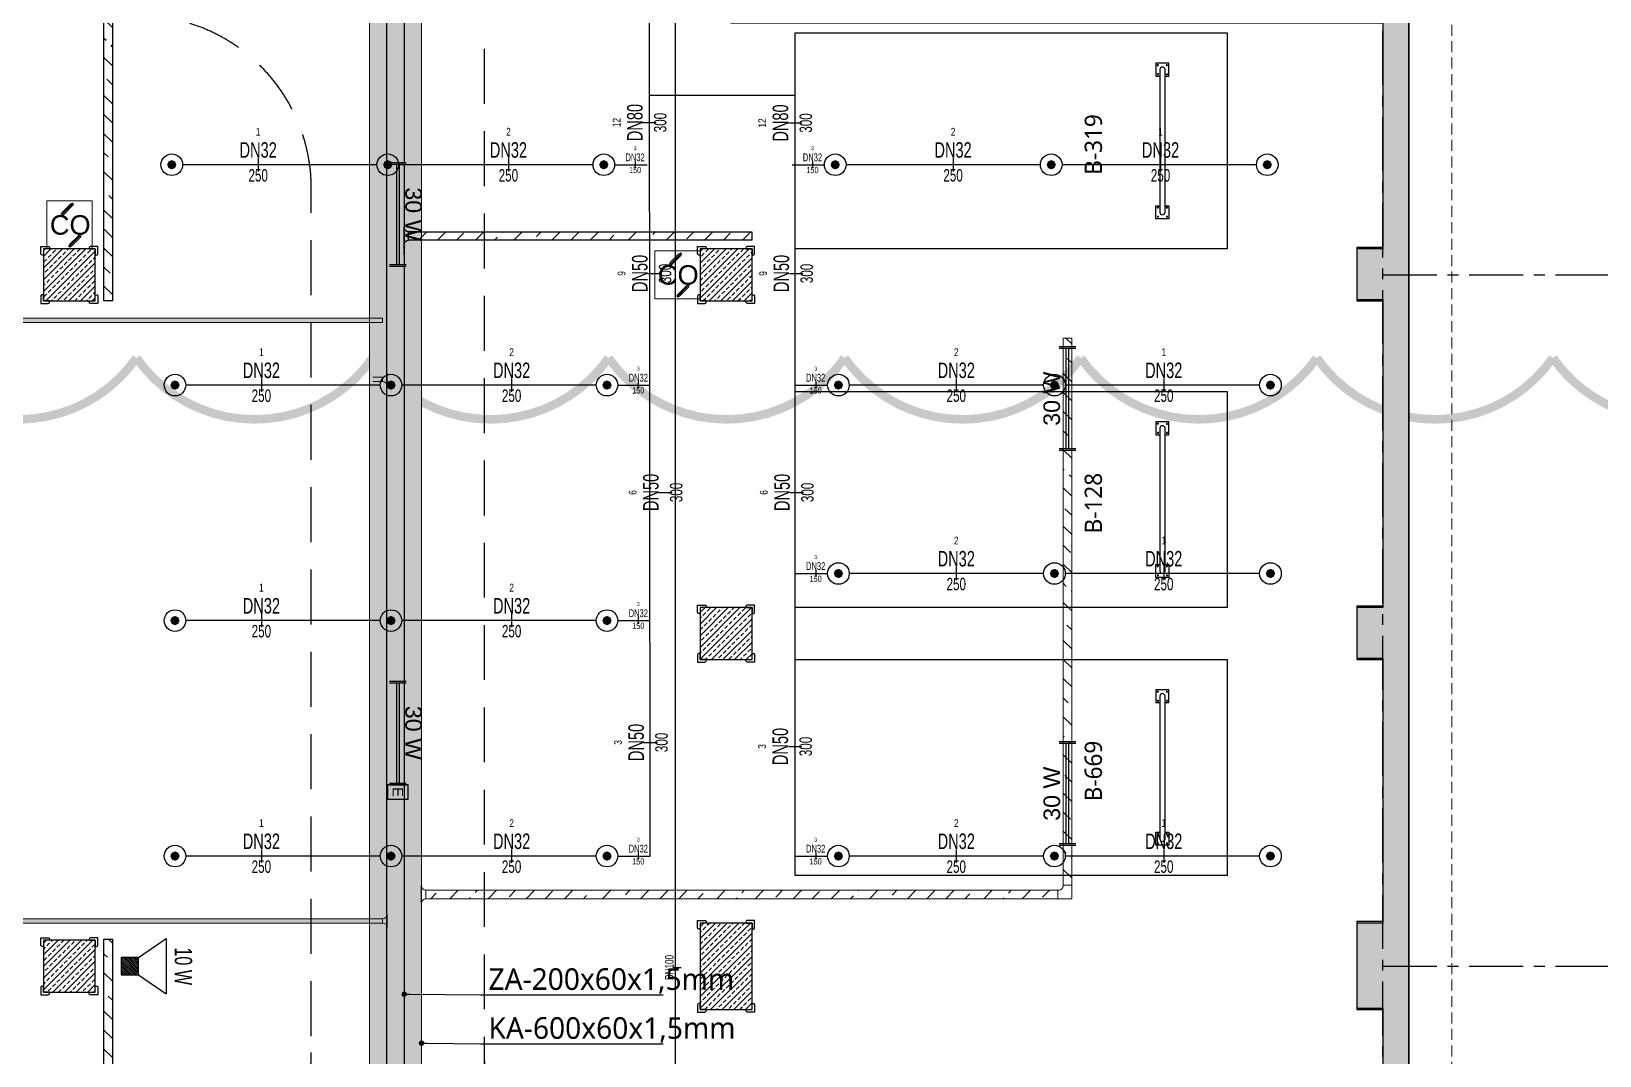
# Model space of a CAD drawing. Header units: millimetres. Extents: x -379292 to 1221486, y 92049 to 447512.
# Drawn here: x -119095 to -100945, y 223584 to 235437 of the extents above; entities that cross this region are included whole.
import ezdxf
from ezdxf import colors
from ezdxf.entities.mleader import LeaderData, LeaderLine
from ezdxf.enums import TextEntityAlignment as Align
from ezdxf.lldxf.tags import DXFTag
from ezdxf.math import Vec2, Vec3

# ---------------------------------------------------------------- set-up
doc = ezdxf.new("R2010")
doc.units = ezdxf.units.MM
doc.linetypes.add('CENTER', pattern=[2, 1.25, -0.25, 0.25, -0.25])
doc.linetypes.add('HIDDEN', pattern=[9.525, 6.35, -3.175])
for name, color, linetype in [('-M-YNGN-BORUID', 7, 'Continuous'), ('-M-YNGN-BORUUZUN', 7, 'Continuous'), ('-M-YNGN-BORUYUK', 7, 'Continuous'), ('-M-YNGN-SPR-YUK', 7, 'Continuous'), ('-M-YNGN-ZON2-CAP-', 7, 'Continuous'), ('-M-YNGN-ZON2-SPR-', 7, 'Continuous'), ('-M-YNGN-ZON4-CAP-', 7, 'Continuous'), ('05_AXIS', 211, 'CENTER'), ('05_HATCH CONCRETE', 141, 'Continuous'), ('05_HATCH SOLID-2', 253, 'Continuous'), ('05_SYMBOL', 2, 'Continuous'), ('08_LAMP', 4, 'Continuous'), ('08_LOUD SYSTEM', 4, 'Continuous'), ('202-A-Y-MahalAd', 141, 'Continuous'), ('AIRONN ZONLAMA', 4, 'Continuous'), ('E_CT_ZA', 6, 'Continuous'), ('EYazı', 7, 'Continuous')]:
    doc.layers.add(name, color=color, linetype=linetype)
doc.layers.add('-M-YNGN-SPR-CAPCIZGI', color=188, linetype='Continuous', plot=False)
for name, color, linetype, lineweight in [('-M-YNGN-ZON2', 4, 'SP', 30), ('-M-YNGN-ZON4', 3, 'SP', 30), ('06_FORMWORK HIDDEN', 252, 'HIDDEN2', 0), ('08_DEDECTOR', 3, 'Continuous', 9), ('E_CT_AYDINLATMA', 3, 'Continuous', 9), ('E_CT_KA', 4, 'Continuous', 9), ('E_CT_KIRMIZI', 1, 'Continuous', 9)]:
    doc.layers.add(name, color=color, linetype=linetype, lineweight=lineweight)
doc.styles.add('CIZGI', font='tahoma.ttf', dxfattribs={"width": 0.8, "oblique": 20})
doc.styles.add('HCAD', font='HCAD.SHX', dxfattribs={"width": 0.8, "height": 0.2})
doc.styles.add('PIPESIZE', font='hcad.shx', dxfattribs={"width": 0.8})
doc.styles.add('SPR-NOT', font='romans.shx')
doc.styles.get("Standard").update_dxf_attribs({"font": 'segoeuil.ttf'})
doc.styles.add('TR', font='tsimpali.shx', dxfattribs={"width": 0.7})
doc.styles.add('YAZI-2', font='arial.ttf', dxfattribs={"height": 2})
doc.styles.add('YAZI-3', font='arial.ttf', dxfattribs={"height": 3})
tags = doc.linetypes.add('HIDDEN2', pattern=[0.1875, 0.125, -0.0625]).pattern_tags.tags
tags[6:7] = [DXFTag(74, 4), DXFTag(75, 0), DXFTag(340, '0'), DXFTag(46, 0.0), DXFTag(50, 0.0), DXFTag(44, 0.0), DXFTag(45, 0.0)]
tags[4:5] = [DXFTag(74, 4), DXFTag(75, 0), DXFTag(340, '0'), DXFTag(46, 0.0), DXFTag(50, 0.0), DXFTag(44, 0.0), DXFTag(45, 0.0)]
doc.linetypes.add('SP', pattern='A,2,-0.1,["SP",CIZGI,S=0.14,R=0.2,X=0,Y=-0.07],-0.255', length=2.355)
pattern_1 = [(225, (905000, -3e-07), (67.351921, -67.351921), []), (225, (904932.65, -3e-07), (67.351921, -67.351921), [47.625, -23.8125])]

# ---------------------------------------------------------------- blocks, each defined once
blk = doc.blocks.new('202_Aks')
at = {"layer": '05_AXIS', "ltscale": 500}
for p, q in [((137900, -182300), (137900, 5000)), ((137900, -45500), (142900, -45500)), ((137900, -53500), (142900, -53500))]:
    blk.add_line(p, q, dxfattribs=at)
blk = doc.blocks.new('202_Vida')
at = {"color": 0, "linetype": 'ByBlock', "ltscale": 0.2}
for points in [[(1, 0), (-1, 0)], [(0, 1), (0, -1)]]:
    blk.add_lwpolyline(points, dxfattribs=at)
at = {"color": 0, "linetype": 'ByBlock'}
for radius in [0.42, 0.23, 0.155]:
    blk.add_circle((0, 0), radius, dxfattribs=at)
blk = doc.blocks.new('202_Stoper')
at = {"color": 0, "linetype": 'ByBlock'}
for points in [[(-750, -30), (-750, -75), (-900, -75), (-900, 75), (-750, 75), (-750, 30)], [(750, -30), (750, -75), (900, -75), (900, 75), (750, 75), (750, 30)]]:
    blk.add_lwpolyline(points, dxfattribs=at)
blk.add_lwpolyline([(825, -30, 1), (825, 30), (-825, 30, 1), (-825, -30)], format="xyb", close=True, dxfattribs=at)
at = {"color": 0, "linetype": 'ByBlock', "yscale": 10, "zscale": 10, "rotation": 180}
for p, xscale in [((-877, 53), -10), ((-772, 53), 10), ((772, 53), -10), ((877, 53), 10)]:
    blk.add_blockref('202_Vida', p, dxfattribs=dict(at, xscale=xscale))
at = {"color": 0, "linetype": 'ByBlock', "yscale": 10, "zscale": 10}
for p, xscale in [((-877, -52), 10), ((-772, -52), -10), ((772, -52), 10), ((877, -52), -10)]:
    blk.add_blockref('202_Vida', p, dxfattribs=dict(at, xscale=xscale))
blk = doc.blocks.new('202_Mahalblok')
at = {"color": 0, "linetype": 'ByBlock', "flags": 128}
blk.add_lwpolyline([(0, 0), (0, 5000), (2500, 5000), (2500, 0)], close=True, dxfattribs=at)
at = {"color": 252}
blk.add_blockref('202_Stoper', (1250, 750), dxfattribs=at)
at = {"color": 0, "linetype": 'ByBlock', "ltscale": 25}
blk.add_attdef('MAHALNO', text='', height=200, dxfattribs=at).set_placement((1209, 1390), align=Align.BOTTOM_CENTER)
blk = doc.blocks.new('bariyer')
at = {"color": 8, "ltscale": 25}
blk.add_lwpolyline([(0, -70), (15, -70, 0.414214), (30, -55), (30, 30), (-55, 30, 0.414214), (-70, 15), (-70, 0), (0, 0)], format="xyb", close=True, dxfattribs=at)
blk = doc.blocks.new('OtoParkBodrumKatMimari')
at = {"layer": '05_HATCH CONCRETE'}
h = blk.add_hatch(dxfattribs=at)
h.set_pattern_fill('ANSI33', color=8, scale=15, angle=180, style=0)
h.set_pattern_definition(pattern_1)
h.paths.add_polyline_path([(96200, 177300), (96200, 177000), (96800, 177000), (96800, 177300), (104600, 177300), (104600, 177000), (105200, 177000), (105200, 177300), (113000, 177300), (113000, 177000), (113600, 177000), (113600, 177300), (121400, 177300), (121400, 177000), (122000, 177000), (122000, 177300), (127400, 177300), (127400, 177000), (128000, 177000), (128000, 177300), (135000, 177300), (135000, 177000), (135300, 177000), (135300, 172100), (135000, 172100), (135000, 171500), (135300, 171500), (135300, 164100), (135000, 164100), (135000, 163500), (135300, 163500), (135300, 156100), (135000, 156100), (135000, 155500), (135300, 155500), (135300, 148100), (135000, 148100), (135000, 147500), (135300, 147500), (135300, 144600), (135000, 144600), (135000, 144000), (135600, 144000), (135600, 144300), (142600, 144300), (142600, 144000), (142900, 144000), (142900, 140100), (142600, 140100), (142600, 139500), (142900, 139500), (142900, 132100), (142600, 132100), (142600, 131500), (142900, 131500), (142900, 127950), (142600, 127950), (142600, 127350), (142900, 127350), (142900, 124300), (142600, 124300), (142600, 123300), (142900, 123300), (142900, 113800), (142600, 113800), (142600, 112800), (142700, 112800), (142700, 100050), (135550, 100050), (135550, 108100), (135050, 108100), (135050, 83500), (135550, 83500), (135550, 99800), (142700, 99800), (142700, 78800), (142600, 78800), (142600, 77800), (142900, 77800), (142900, 68100), (142600, 68100), (142600, 67500), (143200, 67500), (143200, 144600), (135600, 144600), (135600, 177600), (71000, 177600), (71000, 177000), (71600, 177000), (71600, 177300), (79400, 177300), (79400, 177000), (80000, 177000), (80000, 177300), (87800, 177300), (87800, 177000), (88400, 177000), (88400, 177300)])
h = blk.add_hatch(dxfattribs=at)
h.set_pattern_fill('ANSI33', color=8, scale=15, angle=180, style=0)
h.set_pattern_definition(pattern_1)
h.paths.add_polyline_path([(128000, 132100), (127400, 132100), (127400, 131500), (128000, 131500)])
h = blk.add_hatch(dxfattribs=at)
h.set_pattern_fill('ANSI33', color=8, scale=15, angle=180, style=0)
h.set_pattern_definition(pattern_1)
h.paths.add_polyline_path([(135600, 132100), (135000, 132100), (135000, 131500), (135600, 131500)])
h = blk.add_hatch(dxfattribs=at)
h.set_pattern_fill('ANSI33', color=8, scale=15, angle=180, style=0)
h.set_pattern_definition(pattern_1)
h.paths.add_polyline_path([(135600, 127950), (135000, 127950), (135000, 127350), (135600, 127350)])
h = blk.add_hatch(dxfattribs=at)
h.set_pattern_fill('ANSI33', color=8, scale=15, angle=180, style=0)
h.set_pattern_definition(pattern_1)
h.paths.add_polyline_path([(135600, 124300), (135000, 124300), (135000, 123300), (135600, 123300)])
h = blk.add_hatch(dxfattribs=at)
h.set_pattern_fill('ANSI33', color=8, scale=15, angle=180, style=0)
h.set_pattern_definition(pattern_1)
h.paths.add_polyline_path([(127400, 123500), (128000, 123500), (128000, 124100), (127400, 124100)])
at = {"color": 5}
for points in [[(142900, 139500), (142900, 132100), (142600, 132100), (142600, 131500), (142900, 131500), (142900, 127950), (142600, 127950), (142600, 127350), (142900, 127350), (142900, 124300), (142600, 124300), (142600, 123300), (142900, 123300), (142900, 113800)], [(143200, 67500), (143200, 144600), (135600, 144600), (135600, 177600), (71000, 177600)]]:
    blk.add_lwpolyline(points, dxfattribs=at)
for points in [[(128000, 132100), (127400, 132100), (127400, 131500), (128000, 131500)], [(135600, 132100), (135000, 132100), (135000, 131500), (135600, 131500)], [(135600, 127950), (135000, 127950), (135000, 127350), (135600, 127350)], [(135600, 124300), (135000, 124300), (135000, 123300), (135600, 123300)], [(127400, 123500), (128000, 123500), (128000, 124100), (127400, 124100)]]:
    blk.add_lwpolyline(points, close=True, dxfattribs=at)
at = {"layer": '05_HATCH SOLID-2', "color": 251, "ltscale": 25}
blk.add_lwpolyline([(150500, -8770), (150500, 187430), (4700, 187430), (4700, 177600), (135600, 177600), (135600, 144600), (143200, 144600), (143200, 59700), (90240, -300), (70300, -300), (63119, 5881)], dxfattribs=at)
at = {"layer": '05_SYMBOL', "color": 252, "linetype": 'HIDDEN', "ltscale": 100}
for points in [[(132500, 166800), (132500, 53048)], [(130500, 106800), (130500, 132800)]]:
    blk.add_lwpolyline(points, dxfattribs=at)
for points in [[(130500, 132800, 0.414214), (128500, 134800)], [(128500, 120800, 0.414214), (130500, 122800)], [(132500, 122800, 0.414214), (134500, 120800, -1)]]:
    blk.add_lwpolyline(points, format="xyb", dxfattribs=at)
at = {"layer": '06_FORMWORK HIDDEN', "linetype": 'HIDDEN', "ltscale": 20}
blk.add_line((143700, 59511), (143700, 145100), dxfattribs=at)
at = {"layer": '05_AXIS'}
blk.add_blockref('202_Aks', (5000, 177300), dxfattribs=at)
at = {"layer": '05_SYMBOL', "color": 8, "xscale": -1}
for p in [(127400, 132100), (135000, 132100), (135000, 127950), (135000, 124300), (127400, 124100)]:
    blk.add_blockref('bariyer', p, dxfattribs=at)
at = {"layer": '05_SYMBOL', "color": 8}
for p in [(128000, 132100), (135600, 132100), (135600, 127950), (135600, 124300), (128000, 124100)]:
    blk.add_blockref('bariyer', p, dxfattribs=at)
at = {"layer": '05_SYMBOL', "color": 8, "rotation": 180}
for p in [(127400, 131500), (135000, 131500), (135000, 127350), (127400, 123500), (135000, 123300)]:
    blk.add_blockref('bariyer', p, dxfattribs=at)
at = {"layer": '05_SYMBOL', "color": 8, "xscale": -1, "rotation": 180}
for p in [(128000, 131500), (135600, 131500), (135600, 127350), (128000, 123500), (135600, 123300)]:
    blk.add_blockref('bariyer', p, dxfattribs=at)
at = {"layer": '202-A-Y-MahalAd', "color": 8, "ltscale": 25, "rotation": 90}
for p, values in [((141100, 132100), {'MAHALNO': 'B-319'}), ((141100, 127950), {'MAHALNO': 'B-128'}), ((141100, 124850), {'MAHALNO': 'B-669'})]:
    blk.add_blockref('202_Mahalblok', p, dxfattribs=at).add_auto_attribs(values)
blk = doc.blocks.new('SP-C-UP-12')
at = {"ltscale": 10}
blk.add_line((0, 0), (0, 0), dxfattribs=at)
at = {"color": 1, "linetype": 'Continuous'}
blk.add_circle((0, 0), 12.5, dxfattribs=at)
at = {"ltscale": 10}
for points in [[(-5.4, 0), (-3.8, 3.8), (-3.8, -3.8), (0, 5.4)], [(-3.8, -3.8), (0, 5.4), (0, -5.4), (3.8, 3.8)], [(0, -5.4), (3.8, 3.8), (3.8, -3.8), (5.4, 0)]]:
    blk.add_solid(points, dxfattribs=at)
at = {"layer": '-M-YNGN-SPR-YUK', "style": 'SPR-NOT', "width": 0.5, "flags": 9}
for tag, p in [('YUK', (0, 17.8)), ('CAP', (0, 14.4)), ('TIP', (0.2, 10.8))]:
    blk.add_attdef(tag, text='', height=2.5, dxfattribs=at).set_placement(p, align=Align.MIDDLE_CENTER)
blk = doc.blocks.new('SPRKL100')
at = {"layer": '-M-YNGN-SPR-CAPCIZGI'}
blk.add_line((0, 0.43), (0, -0.43), dxfattribs=at)
at = {"layer": '-M-YNGN-BORUID', "color": 0, "style": 'HCAD', "width": 0.8, "flags": 1}
blk.add_attdef('DIC', text='', height=0.4, dxfattribs=at).set_placement((0, -1.69), align=Align.CENTER)
at = {"layer": '-M-YNGN-BORUUZUN', "color": 0, "style": 'HCAD', "width": 0.7}
blk.add_attdef('BOY', text='', height=0.8, dxfattribs=at).set_placement((0, -1.08), align=Align.CENTER)
at = {"layer": '-M-YNGN-BORUYUK', "color": 6, "style": 'PIPESIZE', "width": 0.8}
blk.add_attdef('YUK', text='', height=0.5, dxfattribs=at).set_placement((0, 1.87), align=Align.CENTER)
at = {"color": 0, "style": 'PIPESIZE', "width": 0.7}
blk.add_attdef('CAP', text='', height=1, dxfattribs=at).set_placement((0, 0.45), align=Align.CENTER)
blk = doc.blocks.new('A$C69E5DB5D')
at = {"layer": '-M-YNGN-ZON2', "ltscale": 500}
for p, q in [((-428.7, -1882.6), (-432.4, 3215.7)), ((-260.9, -1002.5), (-429.4, -1002.5)), ((-260.9, -1882.6), (-260.9, -1002.5)), ((-744.9, -1082.6), (-969.9, -1082.6)), ((-494.9, -1082.6), (-719.9, -1082.6)), ((-469.9, -1082.6), (-432.4, -1082.6)), ((-264.6, -1082.6), (-227.1, -1082.6)), ((22.9, -1082.6), (-202.1, -1082.6)), ((272.9, -1082.6), (47.9, -1082.6)), ((-741.2, -1337.6), (-966.2, -1337.6)), ((-491.2, -1337.6), (-716.2, -1337.6)), ((-466.2, -1337.6), (-428.7, -1337.6)), ((-260.9, -1337.6), (-223.4, -1337.6)), ((26.6, -1337.6), (-198.4, -1337.6)), ((276.6, -1337.6), (51.6, -1337.6)), ((-260.9, -1555.6), (-223.4, -1555.6)), ((26.6, -1555.6), (-198.4, -1555.6)), ((276.6, -1555.6), (51.6, -1555.6)), ((-741.2, -1610.1), (-966.2, -1610.1)), ((-491.2, -1610.1), (-716.2, -1610.1)), ((-466.2, -1610.1), (-428.7, -1610.1)), ((-741.2, -1882.6), (-966.2, -1882.6)), ((-491.2, -1882.6), (-716.2, -1882.6)), ((-466.2, -1882.6), (-428.7, -1882.6)), ((-260.9, -1882.6), (-223.4, -1882.6)), ((26.6, -1882.6), (-198.4, -1882.6)), ((276.6, -1882.6), (51.6, -1882.6))]:
    blk.add_line(p, q, dxfattribs=at)
at = {"layer": '-M-YNGN-ZON2-CAP-', "rotation": 90}
for p, xscale, yscale, zscale, values in [((-429.4, -1033.8), 18.00000000000004, 18.00000000000004, 18.00000000000004, {'YUK': '12', 'CAP': 'DN80', 'BOY': '300'}), ((-260.9, -1034.3), 18.00000000000004, 18.00000000000004, 18.00000000000004, {'YUK': '12', 'CAP': 'DN80', 'BOY': '300'}), ((-423.7, -1208.4), 18.00000000000005, 18.00000000000005, 18.00000000000005, {'YUK': '9', 'CAP': 'DN50', 'BOY': '300'}), ((-259.9, -1208.4), 18.00000000000005, 18.00000000000005, 18.00000000000005, {'YUK': '9', 'CAP': 'DN50', 'BOY': '300'}), ((-410.9, -1461.8), 18.00000000000005, 18.00000000000005, 18.00000000000005, {'YUK': '6', 'CAP': 'DN50', 'BOY': '300'}), ((-259.1, -1461.8), 18.00000000000005, 18.00000000000005, 18.00000000000005, {'YUK': '6', 'CAP': 'DN50', 'BOY': '300'}), ((-427.9, -1751.1), 18.00000000000005, 18.00000000000005, 18.00000000000005, {'YUK': '3', 'CAP': 'DN50', 'BOY': '300'}), ((-261.1, -1755.8), 18.00000000000005, 18.00000000000005, 18.00000000000005, {'YUK': '3', 'CAP': 'DN50', 'BOY': '300'})]:
    blk.add_blockref('SPRKL100', p, dxfattribs=dict(at, xscale=xscale, yscale=yscale, zscale=zscale)).add_auto_attribs(values)
at = {"layer": '-M-YNGN-ZON2-CAP-'}
for p, xscale, yscale, zscale, values in [((-882.4, -1082.6), 18, 18, 18, {'YUK': '1', 'CAP': 'DN32', 'BOY': '250'}), ((-592.8, -1082.6), 18, 18, 18, {'YUK': '2', 'CAP': 'DN32', 'BOY': '250'}), ((-78.2, -1082.6), 18, 18, 18, {'YUK': '2', 'CAP': 'DN32', 'BOY': '250'}), ((161.9, -1082.6), 18, 18, 18, {'YUK': '1', 'CAP': 'DN32', 'BOY': '250'}), ((-446.2, -1082.6), 9, 9, 9, {'YUK': '3', 'CAP': 'DN32', 'BOY': '150'}), ((-240.9, -1082.6), 9, 9, 9, {'YUK': '3', 'CAP': 'DN32', 'BOY': '150'}), ((-878.7, -1337.6), 18, 18, 18, {'YUK': '1', 'CAP': 'DN32', 'BOY': '250'}), ((-589.1, -1337.6), 18, 18, 18, {'YUK': '2', 'CAP': 'DN32', 'BOY': '250'}), ((-74.5, -1337.6), 18, 18, 18, {'YUK': '2', 'CAP': 'DN32', 'BOY': '250'}), ((165.6, -1337.6), 18, 18, 18, {'YUK': '1', 'CAP': 'DN32', 'BOY': '250'}), ((-442.5, -1337.6), 9, 9, 9, {'YUK': '3', 'CAP': 'DN32', 'BOY': '150'}), ((-237.2, -1337.6), 9, 9, 9, {'YUK': '3', 'CAP': 'DN32', 'BOY': '150'}), ((-74.5, -1555.6), 18, 18, 18, {'YUK': '2', 'CAP': 'DN32', 'BOY': '250'}), ((165.6, -1555.6), 18, 18, 18, {'YUK': '1', 'CAP': 'DN32', 'BOY': '250'}), ((-237.2, -1555.6), 9, 9, 9, {'YUK': '3', 'CAP': 'DN32', 'BOY': '150'}), ((-878.7, -1610.1), 18, 18, 18, {'YUK': '1', 'CAP': 'DN32', 'BOY': '250'}), ((-589.1, -1610.1), 18, 18, 18, {'YUK': '2', 'CAP': 'DN32', 'BOY': '250'}), ((-442.5, -1610.1), 9, 9, 9, {'YUK': '3', 'CAP': 'DN32', 'BOY': '150'}), ((-878.7, -1882.6), 18, 18, 18, {'YUK': '1', 'CAP': 'DN32', 'BOY': '250'}), ((-589.1, -1882.6), 18, 18, 18, {'YUK': '2', 'CAP': 'DN32', 'BOY': '250'}), ((-74.5, -1882.6), 18, 18, 18, {'YUK': '2', 'CAP': 'DN32', 'BOY': '250'}), ((165.6, -1882.6), 18, 18, 18, {'YUK': '1', 'CAP': 'DN32', 'BOY': '250'}), ((-442.5, -1882.6), 9, 9, 9, {'YUK': '3', 'CAP': 'DN32', 'BOY': '150'}), ((-237.2, -1882.6), 9, 9, 9, {'YUK': '3', 'CAP': 'DN32', 'BOY': '150'})]:
    blk.add_blockref('SPRKL100', p, dxfattribs=dict(at, xscale=xscale, yscale=yscale, zscale=zscale)).add_auto_attribs(values)
at = {"layer": '-M-YNGN-ZON2-SPR-'}
for p in [(-982.4, -1082.6), (-732.4, -1082.6), (-482.4, -1082.6), (-214.6, -1082.6), (35.4, -1082.6), (285.4, -1082.6), (-978.7, -1337.6), (-728.7, -1337.6), (-478.7, -1337.6), (-210.9, -1337.6), (39.1, -1337.6), (289.1, -1337.6), (-210.9, -1555.6), (39.1, -1555.6), (289.1, -1555.6), (-978.7, -1610.1), (-728.7, -1610.1), (-478.7, -1610.1), (-978.7, -1882.6), (-728.7, -1882.6), (-478.7, -1882.6), (-210.9, -1882.6), (39.1, -1882.6), (289.1, -1882.6)]:
    blk.add_blockref('SP-C-UP-12', p, dxfattribs=at)
blk = doc.blocks.new('A$C69E781E7')
at = {"layer": '-M-YNGN-ZON4', "ltscale": 500}
blk.add_line((-459.8, -215.1), (-459.8, -4466.9), dxfattribs=at)
at = {"layer": '-M-YNGN-ZON4-CAP-'}
ref = blk.add_blockref('SPRKL100', (-457.1, -2009.8), dxfattribs=dict(at, xscale=10.00000000000001, yscale=10.00000000000001, zscale=10.00000000000001, rotation=90))
ref.add_attrib('CAP', 'DN100', dxfattribs={"layer": '0', "color": 0, "height": 10, "rotation": 90, "style": 'PIPESIZE', "width": 0.7}).set_placement((-461.6, -2009.8), align=Align.CENTER)
blk = doc.blocks.new('*U666')
h = blk.add_hatch()
h.set_pattern_fill('ANSI33', color=0, scale=50, angle=1, style=0)
h.paths.add_polyline_path([(-3523, 100), (452, 100), (452, 0), (-3523, 0)])
at = {"color": 0}
blk.add_lwpolyline([(-3523, 100), (452, 100), (452, 0), (-3523, 0)], close=True, dxfattribs=at)
at = {"ltscale": 25, "flags": 1}
for tag, p in [('YUKSEKLIK', (-229, -149)), ('KALINLIK', (-229, -213))]:
    blk.add_attdef(tag, p, '', height=50, dxfattribs=at)
blk = doc.blocks.new('*U176')
at = {"color": 0}
for p, q in [((-164, 164), (-50, 164)), ((-50, 164), (-50, 167)), ((-50, 167), (150, 167)), ((0, 0), (0, 114)), ((100, 114), (0, 114)), ((100, 0), (100, 114)), ((150, 167), (150, 164)), ((264, 164), (150, 164))]:
    blk.add_line(p, q, dxfattribs=at)
for centre, start, end in [((-50, 114), 0, 90), ((150, 114), 90, 180)]:
    blk.add_arc(centre, 50, start, end, dxfattribs=at)
blk = doc.blocks.new('*U673')
h = blk.add_hatch()
h.set_pattern_fill('ANSI33', color=0, scale=50, angle=1, style=0)
h.paths.add_polyline_path([(-115494, 200), (1093, 200), (1093, 0), (-115494, 0)])
at = {"color": 0}
blk.add_lwpolyline([(-115494, 200), (1093, 200), (1093, 0), (-115494, 0)], close=True, dxfattribs=at)
at = {"ltscale": 25, "flags": 1}
for tag, p in [('YUKSEKLIK', (-229, -149)), ('KALINLIK', (-229, -213))]:
    blk.add_attdef(tag, p, '', height=50, dxfattribs=at)
blk = doc.blocks.new('*U699')
h = blk.add_hatch()
h.set_pattern_fill('ANSI33', color=0, scale=50, angle=1, style=0)
h.paths.add_polyline_path([(-7304, 100), (11, 100), (11, 0), (-7304, 0)])
at = {"color": 0}
blk.add_lwpolyline([(-7304, 100), (11, 100), (11, 0), (-7304, 0)], close=True, dxfattribs=at)
at = {"ltscale": 25, "flags": 1}
for tag, p in [('YUKSEKLIK', (-229, -149)), ('KALINLIK', (-229, -213))]:
    blk.add_attdef(tag, p, '', height=50, dxfattribs=at)
blk = doc.blocks.new('*U195')
at = {"color": 0}
for p, q in [((0, 0), (0, 264)), ((0, 264), (264, 264)), ((160, 264), (160, 164)), ((0, 104), (100, 104)), ((100, 0), (100, 114)), ((264, 164), (150, 164))]:
    blk.add_line(p, q, dxfattribs=at)
blk.add_arc((150, 114), 50, 90, 180, dxfattribs=at)
blk = doc.blocks.new('*U700')
h = blk.add_hatch()
h.set_pattern_fill('ANSI33', color=0, scale=50, angle=1, style=0)
h.paths.add_polyline_path([(-5245, 100), (1085, 100), (1085, 0), (-5245, 0)])
at = {"color": 0}
blk.add_lwpolyline([(-5245, 100), (1085, 100), (1085, 0), (-5245, 0)], close=True, dxfattribs=at)
at = {"ltscale": 25, "flags": 1}
for tag, p in [('YUKSEKLIK', (-229, -149)), ('KALINLIK', (-229, -213))]:
    blk.add_attdef(tag, p, '', height=50, dxfattribs=at)
blk = doc.blocks.new('*U720')
h = blk.add_hatch()
h.set_pattern_fill('ANSI33', color=0, scale=50, angle=1, style=0)
h.paths.add_polyline_path([(-71173, 600), (45489, 600), (45489, 0), (-71173, 0)])
at = {"color": 0}
blk.add_lwpolyline([(-71173, 600), (45489, 600), (45489, 0), (-71173, 0)], close=True, dxfattribs=at)
at = {"ltscale": 25, "flags": 1}
for tag, p in [('YUKSEKLIK', (-229, -149)), ('KALINLIK', (-229, -213))]:
    blk.add_attdef(tag, p, '', height=50, dxfattribs=at)
blk = doc.blocks.new('*U252')
at = {"color": 0}
for p, q in [((-164, 164), (-50, 164)), ((-50, 164), (-50, 167)), ((-50, 167), (150, 167)), ((0, 0), (0, 114)), ((100, 114), (0, 114)), ((100, 0), (100, 114)), ((150, 167), (150, 164)), ((264, 164), (150, 164))]:
    blk.add_line(p, q, dxfattribs=at)
for centre, start, end in [((-50, 114), 0, 90), ((150, 114), 90, 180)]:
    blk.add_arc(centre, 50, start, end, dxfattribs=at)
blk = doc.blocks.new('*U761')
h = blk.add_hatch()
h.set_pattern_fill('ANSI33', color=0, scale=50, angle=1, style=0)
h.paths.add_polyline_path([(-1851, 50), (56974, 50), (56974, 0), (-1851, 0)])
at = {"color": 0}
blk.add_lwpolyline([(-1851, 50), (56974, 50), (56974, 0), (-1851, 0)], close=True, dxfattribs=at)
at = {"ltscale": 25, "flags": 1}
for tag, p in [('YUKSEKLIK', (-229, -149)), ('KALINLIK', (-229, -213))]:
    blk.add_attdef(tag, p, '', height=50, dxfattribs=at)
blk = doc.blocks.new('*U269')
at = {"color": 0}
for p, q in [((-164, 164), (-50, 164)), ((-50, 164), (-50, 167)), ((-50, 167), (100, 167)), ((0, 0), (0, 114)), ((50, 114), (0, 114)), ((50, 0), (50, 114)), ((100, 167), (100, 164)), ((214, 164), (100, 164))]:
    blk.add_line(p, q, dxfattribs=at)
for centre, start, end in [((-50, 114), 0, 90), ((100, 114), 90, 180)]:
    blk.add_arc(centre, 50, start, end, dxfattribs=at)
blk = doc.blocks.new('*U762')
h = blk.add_hatch()
h.set_pattern_fill('ANSI33', color=0, scale=50, angle=1, style=0)
h.paths.add_polyline_path([(-1851, 50), (56974, 50), (56974, 0), (-1851, 0)])
at = {"color": 0}
blk.add_lwpolyline([(-1851, 50), (56974, 50), (56974, 0), (-1851, 0)], close=True, dxfattribs=at)
at = {"ltscale": 25, "flags": 1}
for tag, p in [('YUKSEKLIK', (-229, -149)), ('KALINLIK', (-229, -213))]:
    blk.add_attdef(tag, p, '', height=50, dxfattribs=at)
blk = doc.blocks.new('*U270')
at = {"color": 0}
for p, q in [((-164, 164), (-50, 164)), ((-50, 164), (-50, 167)), ((-50, 167), (100, 167)), ((0, 0), (0, 114)), ((50, 114), (0, 114)), ((50, 0), (50, 114)), ((100, 167), (100, 164)), ((214, 164), (100, 164))]:
    blk.add_line(p, q, dxfattribs=at)
for centre, start, end in [((-50, 114), 0, 90), ((100, 114), 90, 180)]:
    blk.add_arc(centre, 50, start, end, dxfattribs=at)
blk = doc.blocks.new('*U826')
h = blk.add_hatch()
h.set_pattern_fill('ANSI33', color=0, scale=50, angle=1, style=0)
h.paths.add_polyline_path([(-4386, 100), (-183, 100), (-183, 0), (-4386, 0)])
at = {"color": 0}
blk.add_lwpolyline([(-4386, 100), (-183, 100), (-183, 0), (-4386, 0)], close=True, dxfattribs=at)
at = {"ltscale": 25, "flags": 1}
for tag, p in [('YUKSEKLIK', (-229, -149)), ('KALINLIK', (-229, -213))]:
    blk.add_attdef(tag, p, '', height=50, dxfattribs=at)
blk = doc.blocks.new('*U845')
h = blk.add_hatch()
h.set_pattern_fill('ANSI33', color=0, scale=50, angle=1, style=0)
h.paths.add_polyline_path([(-4231, 100), (-51, 100), (-51, 0), (-4231, 0)])
at = {"color": 0}
blk.add_lwpolyline([(-4231, 100), (-51, 100), (-51, 0), (-4231, 0)], close=True, dxfattribs=at)
at = {"ltscale": 25, "flags": 1}
for tag, p in [('YUKSEKLIK', (-229, -149)), ('KALINLIK', (-229, -213))]:
    blk.add_attdef(tag, p, '', height=50, dxfattribs=at)
blk = doc.blocks.new('_DOT')
at = {"color": 0, "linetype": 'ByBlock'}
blk.add_line((-0.5, 0), (-1, 0), dxfattribs=at)
at = {"color": 0, "linetype": 'ByBlock', "const_width": 0.5}
blk.add_lwpolyline([(-0.25, 0, 1), (0.25, 0, 1)], format="xyb", close=True, dxfattribs=at)
blk = doc.blocks.new('40 W SIVA ÜSTÜ ETANJ LED 50')
at = {"layer": '08_LAMP'}
for p, q in [((-625, -100), (-625, 100)), ((-605, -100), (-605, 100)), ((-605, 15), (605, 15)), ((605, -100), (605, 100)), ((625, -100), (625, 100)), ((-605, -15), (605, -15))]:
    blk.add_line(p, q, dxfattribs=at)
at = {"layer": '08_LAMP', "color": 2, "style": 'YAZI-2'}
blk.add_text('30 W', height=200, dxfattribs=at).set_placement((0, 90), align=Align.CENTER)
blk = doc.blocks.new('40 W SIVA ÜSTÜ ETANJ LED 50--')
at = {"layer": '08_LAMP'}
for p, q in [((-625, -100), (-625, 100)), ((-605, -100), (-605, 100)), ((-605, 15), (605, 15)), ((605, -100), (605, 100)), ((625, -100), (625, 100)), ((-605, -15), (605, -15))]:
    blk.add_line(p, q, dxfattribs=at)
at = {"layer": '08_LAMP', "color": 2, "style": 'YAZI-2'}
blk.add_text('30 W', height=200, dxfattribs=at).set_placement((0, 90), align=Align.CENTER)
blk = doc.blocks.new('40 W SIVA ÜSTÜ ETANJ LED E 50')
at = {"layer": '08_LAMP'}
for p, q in [((-625, -100), (-625, 100)), ((-605, -100), (-605, 100)), ((-605, 15), (605, 15)), ((605, -100), (605, 100)), ((625, -100), (625, 100)), ((-605, -15), (605, -15))]:
    blk.add_line(p, q, dxfattribs=at)
blk.add_lwpolyline([(625, -125), (800, -125), (800, 125), (625, 125)], close=True, dxfattribs=at)
at = {"layer": '08_LAMP', "color": 2, "style": 'YAZI-2'}
blk.add_text('30 W', height=200, dxfattribs=at).set_placement((0, 90), align=Align.CENTER)
blk.add_text('E', height=125, dxfattribs=at).set_placement((713, 0), align=Align.MIDDLE)
blk = doc.blocks.new('CO 250')
at = {"layer": '08_DEDECTOR'}
for p, q in [((17, 243), (-84, 142)), ((45, 251), (-74, 132)), ((37, 223), (-64, 122)), ((45, 250), (45, 243)), ((114, -136), (-5, -255)), ((104, -126), (3, -227)), ((124, -146), (23, -247)), ((-5, -247), (-5, -255)), ((-5, -255), (3, -255))]:
    blk.add_line(p, q, dxfattribs=at)
at = {"layer": '08_DEDECTOR', "ltscale": 25}
blk.add_lwpolyline([(-262, 278), (-262, -278), (262, -278), (262, 278)], close=True, dxfattribs=at)
at = {"layer": '08_DEDECTOR'}
for centre, radius, start, end in [((37, 223), 27.7, 72.9688, 135), ((17, 243), 27.7, 315, 0), ((-55, 112), 41.6, 135, 180), ((-55, 112), 27.7, 135, 180), ((-55, 112), 13.9, 135, 180), ((95, -116), 13.9, 315, 350.4112), ((95, -116), 27.7, 315, 355.2224), ((95, -116), 41.6, 315, 356.817), ((23, -247), 27.7, 135, 180), ((3, -227), 27.7, 270, 315)]:
    blk.add_arc(centre, radius, start, end, dxfattribs=at)
at = {"layer": '08_DEDECTOR', "color": 3, "style": 'YAZI-3'}
blk.add_text('CO', height=225, dxfattribs=at).set_placement((-226, -113))
blk = doc.blocks.new('15 W HORN 100_HARİCİ TİP')
at = {"layer": '08_LOUD SYSTEM'}
h = blk.add_hatch(dxfattribs=at)
h.set_pattern_fill('ANSI31', color=2, scale=4.8)
h.set_pattern_definition([(45, (-341645.439, -380325.335), (-10.77630735, 10.77630735), [])])
h.paths.add_polyline_path([(-100, 0), (100, 0), (100, 200), (-100, 200)])
at = {"layer": '08_LOUD SYSTEM', "ltscale": 2}
for p, q in [((-320, 520), (320, 520)), ((-100, 200), (-320, 520)), ((100, 200), (320, 520))]:
    blk.add_line(p, q, dxfattribs=at)
at = {"layer": '08_LOUD SYSTEM'}
blk.add_lwpolyline([(100, 0), (100, 200), (-100, 200), (-100, 0)], close=True, dxfattribs=at)
at = {"layer": '08_LOUD SYSTEM', "color": 2, "ltscale": 2, "style": 'TR', "width": 0.7}
blk.add_text('10 W', height=200, dxfattribs=at).set_placement((0, 620), align=Align.CENTER)

msp = doc.modelspace()

# ---------------------------------------------------------------- block references
at = {"color": 8}
msp.add_blockref('OtoParkBodrumKatMimari', (-246354.8, 100818.8), dxfattribs=at)

# ---------------------------------------------------------------- next in the draw order: linework, layer by layer
at = {"color": 30, "const_width": 100}
msp.add_lwpolyline([(-98755.3, 231658.2, -0.5205671), (-101487.2, 231658.2, -0.5205671), (-104219.1, 231658.2, -0.5205671), (-106951, 231658.2, -0.5205671), (-109682.9, 231658.2, -0.5205671), (-112414.7, 231658.2, -0.5205671), (-115146.6, 231658.2, -0.5205671), (-117878.5, 231658.2, -0.5205671), (-120610.4, 231658.2, -0.5205671), (-123342.3, 231658.2, -0.5205671), (-126074.2, 231658.2, -0.5205671), (-128806.1, 231658.2, -0.5205671), (-131538, 231658.2, -0.5205671), (-134269.9, 231658.2, -0.5205671), (-137001.8, 231658.2, -0.5205671), (-139733.7, 231658.2, -0.5205671), (-142465.6, 231658.2, -0.5205671)], format="xyb", dxfattribs=at)
at = {"layer": 'AIRONN ZONLAMA', "color": 2, "ltscale": 25}
msp.add_lwpolyline([(-157954.6, 278134.6), (-121654.6, 278134.6), (-121654.6, 271634.6), (-111104.6, 271634.6), (-111104.6, 245070.5), (-111004.6, 235534.6), (-103454.6, 235534.6), (-103454.6, 232934.6), (-103754.6, 232934.6), (-103754.6, 232334.6), (-103454.6, 232334.6), (-103454.6, 228784.6), (-103754.6, 228784.6), (-103754.6, 228184.6), (-103454.6, 228184.6), (-103454.6, 225134.6), (-103754.6, 225134.6), (-103754.6, 224134.6), (-103454.6, 224134.6), (-103454.6, 214634.6)], dxfattribs=at)

# ---------------------------------------------------------------- next in the draw order: block references
at = {"layer": '-M-YNGN-ZON2', "ltscale": 25, "xscale": 10, "yscale": 10, "zscale": 10}
msp.add_blockref('A$C69E5DB5D', (-107645.9, 244719.5), dxfattribs=at)
at = {"layer": '-M-YNGN-ZON4', "ltscale": 25, "xscale": 10, "yscale": 10, "zscale": 10}
msp.add_blockref('A$C69E781E7', (-107045.9, 244701.5), dxfattribs=at)
at = {"layer": '08_DEDECTOR'}
for p in [(-118654.8, 233197.2), (-111617.3, 232618.8)]:
    msp.add_blockref('CO 250', p, dxfattribs=at)
at = {"layer": '08_LAMP'}
for name, p, xscale, yscale, zscale, rotation in [('40 W SIVA ÜSTÜ ETANJ LED 50--', (-114853.8, 233318.8), 0.9600000000000006, 0.9600000000000006, 0.9600000000000006, 270), ('40 W SIVA ÜSTÜ ETANJ LED 50', (-107103.8, 231186.3), 0.9600000000000062, 0.9600000000000062, 0.9600000000000062, 90), ('40 W SIVA ÜSTÜ ETANJ LED E 50', (-114853.8, 227318.8), 0.96, 0.96, 0.96, 270), ('40 W SIVA ÜSTÜ ETANJ LED 50', (-107103.1, 226615), 0.9600000000000062, 0.9600000000000062, 0.9600000000000062, 90)]:
    msp.add_blockref(name, p, dxfattribs=dict(at, xscale=xscale, yscale=yscale, zscale=zscale, rotation=rotation))
at = {"layer": '08_LOUD SYSTEM', "rotation": 270}
msp.add_blockref('15 W HORN 100_HARİCİ TİP', (-118054.8, 224618.8), dxfattribs=at)
at = {"layer": 'E_CT_AYDINLATMA'}
for name, p, rotation in [('*U700', (-107154.8, 226643.1), 270), ('*U699', (-114519.1, 225498.6), 180)]:
    msp.add_blockref(name, p, dxfattribs=dict(at, rotation=rotation))
at = {"layer": 'E_CT_AYDINLATMA', "color": 2}
for name, p, rotation in [('*U252', (-114415.8, 225398.6), 90), ('*U195', (-107054.8, 225662.6), 180)]:
    msp.add_blockref(name, p, dxfattribs=dict(at, rotation=rotation))
at = {"layer": 'E_CT_KA', "color": 6, "rotation": 270}
msp.add_blockref('*U720', (-115179.8, 198889.2), dxfattribs=at)
at = {"layer": 'E_CT_KIRMIZI', "color": 1, "rotation": 180}
for name, p in [('*U762', (-116880.6, 232118.8)), ('*U761', (-116880.6, 225168.8))]:
    msp.add_blockref(name, p, dxfattribs=at)
at = {"layer": 'E_CT_KIRMIZI', "color": 2, "rotation": 270}
for name, p in [('*U270', (-115143.8, 231434.2)), ('*U269', (-115143.8, 225168.8))]:
    msp.add_blockref(name, p, dxfattribs=at)
at = {"layer": 'E_CT_ZA', "color": 30, "rotation": 90}
msp.add_blockref('*U673', (-114779.8, 268969.8), dxfattribs=at)
at = {"layer": 'E_CT_ZA', "color": 112}
for name, p, rotation in [('*U845', (-118154.8, 236549.9), 90), ('*U666', (-114278.1, 233118.8), 180), ('*U826', (-118254.8, 220545.9), 270)]:
    msp.add_blockref(name, p, dxfattribs=dict(at, rotation=rotation))
at = {"layer": 'E_CT_ZA', "color": 2, "xscale": -1, "rotation": 89.99999999999997}
msp.add_blockref('*U176', (-114615.8, 233118.8), dxfattribs=at)

# ---------------------------------------------------------------- next in the draw order: leaders
at = {"layer": 'EYazı', "color": 7}
ml = msp.add_multileader_mtext('Standard', dxfattribs=at)
ml.set_content('ZA-200x60x1,5mm', color=7)
ml.set_leader_properties(color=1)
ml.set_arrow_properties(name='DOT')
ml.build(insert=Vec2(0, 0))
ml.multileader.update_dxf_attribs({"text_left_attachment_type": 6, "text_right_attachment_type": 6, "dogleg_length": 50, "arrow_head_size": 62.5})
ctx = ml.context
ctx.base_point, ctx.char_height, ctx.arrow_head_size, ctx.landing_gap_size, ctx.plane_origin = Vec3(-113829.4, 224288.1), 250, 62.5, 25, Vec3(-111636.2, 224244.4)
ctx.left_attachment, ctx.right_attachment = 6, 6
notes = []
notes.append((ctx, [(0, (1, 1, 0), (-113891.9, 224288.1), (1, 0), 62.5, [(0, [(-114779.8, 224294.8)], 0, [])])]))
ctx.mtext.insert, ctx.mtext.width, ctx.mtext.defined_height, ctx.mtext.line_spacing_style, ctx.mtext.flow_direction = Vec3(-113804.4, 224594.8), 2000, 439.9, 2, 5
ml = msp.add_multileader_mtext('Standard', dxfattribs=at)
ml.set_content('KA-600x60x1,5mm', color=7)
ml.set_leader_properties(color=1)
ml.set_arrow_properties(name='DOT')
ml.build(insert=Vec2(0, 0))
ml.multileader.update_dxf_attribs({"text_left_attachment_type": 6, "text_right_attachment_type": 6, "dogleg_length": 50, "arrow_head_size": 62.5})
ctx = ml.context
ctx.base_point, ctx.char_height, ctx.arrow_head_size, ctx.landing_gap_size, ctx.plane_origin = Vec3(-113829.4, 223722.1), 250, 62.5, 25, Vec3(-111636.2, 223678.4)
ctx.left_attachment, ctx.right_attachment = 6, 6
notes.append((ctx, [(0, (1, 1, 0), (-113891.9, 223722.1), (1, 0), 62.5, [(0, [(-114579.8, 223728.8)], 0, [])])]))
ctx.mtext.insert, ctx.mtext.width, ctx.mtext.defined_height, ctx.mtext.line_spacing_style, ctx.mtext.flow_direction = Vec3(-113804.4, 224028.8), 2000, 439.9, 2, 5
for ctx, leaders in notes:
    for number, flags, end, landing, length, lines in leaders:
        leader = LeaderData()
        leader.index, (leader.has_last_leader_line, leader.has_dogleg_vector, leader.attachment_direction) = number, flags
        leader.last_leader_point, leader.dogleg_vector, leader.dogleg_length = Vec3(end), Vec3(landing), length
        for number, points, colour, breaks in lines:
            line = LeaderLine()
            line.index, line.vertices, line.color, line.breaks = number, Vec3.list(points), colors.encode_raw_color(colour), breaks
            leader.lines.append(line)
        ctx.leaders.append(leader)

doc.saveas('drawing.dxf')
